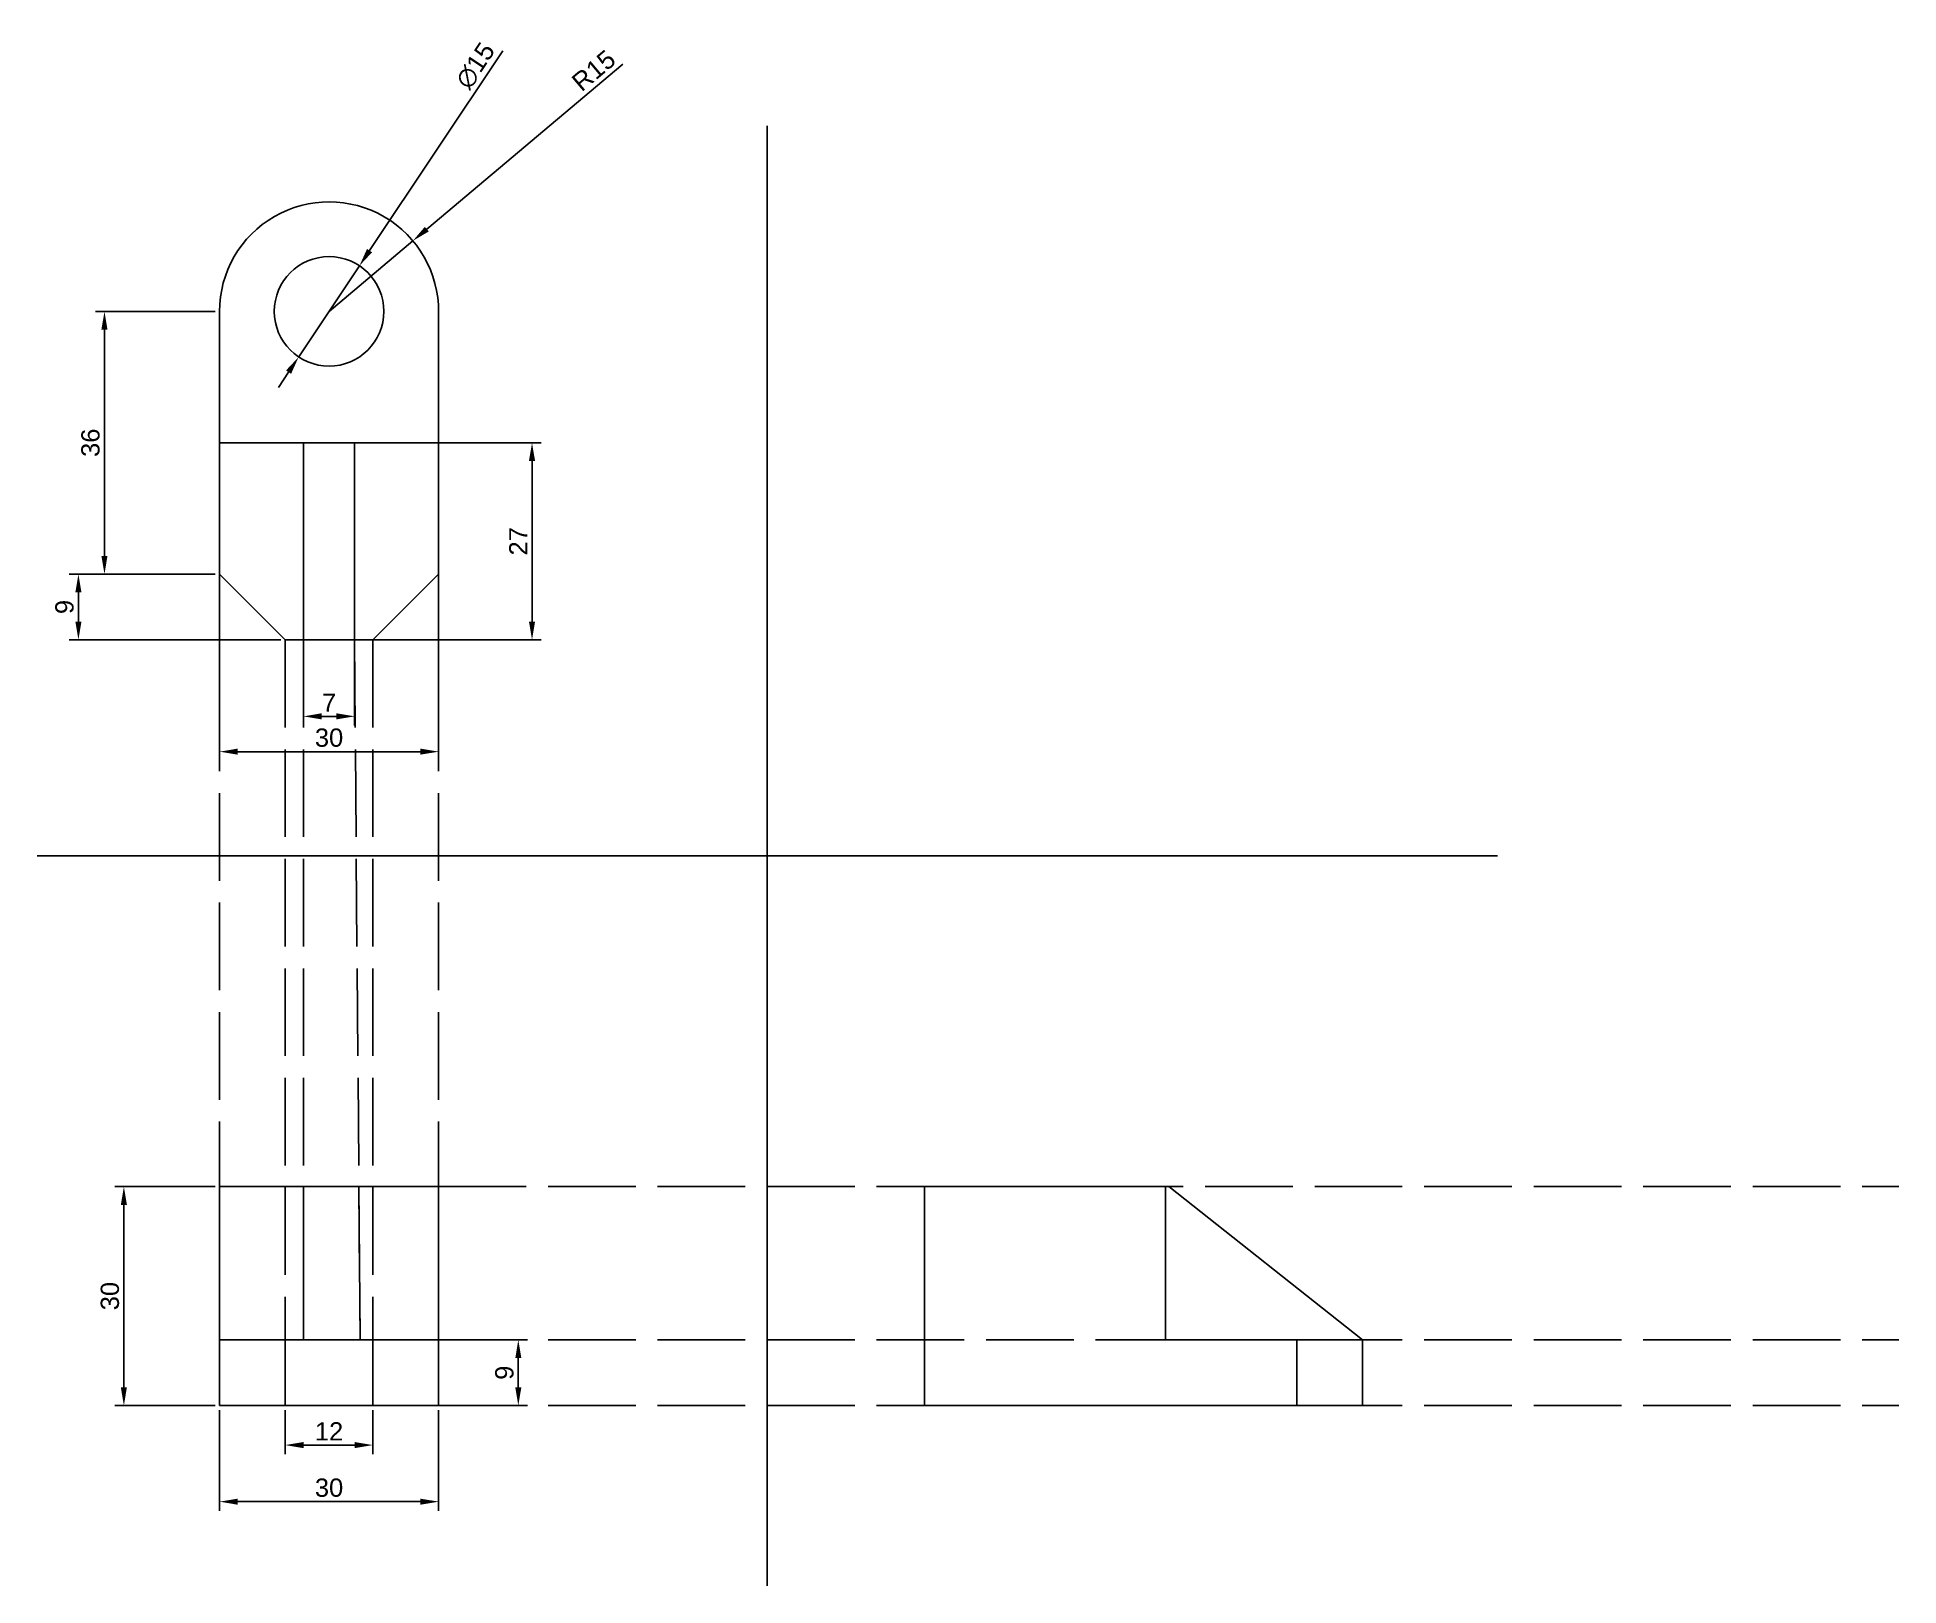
# Model space of a CAD drawing. Header units: millimetres. Extents: x 1037 to 1292, y 1645 to 1857.
import ezdxf

# ---------------------------------------------------------------- set-up
doc = ezdxf.new("R2010")
doc.units = ezdxf.units.MM
doc.linetypes.add('ACAD_ISO02W100', pattern=[15, 12, -3])
doc.styles.get("Standard").update_dxf_attribs({"font": 'arial.ttf'})
doc.dimstyles.new('ISO-25', dxfattribs={"dimtxt": 2.5, "dimasz": 2.5, "dimexe": 1.25, "dimexo": 0.625, "dimtad": 1, "dimtxsty": 'Standard', "dimcen": 2.5, "dimadec": 0, "dimazin": 0, "dimtfac": 1, "dimtmove": 0, "dimatfit": 3, "dimfxl": 1, "dimarcsym": 0})

# ---------------------------------------------------------------- blocks, each defined once
blk = doc.blocks.new('*D2')
at = {"color": 0, "lineweight": -2, "transparency": 16777216}
for p, q in [((1116.78, 1853.3), (1089.92, 1830.7)), ((1076.53, 1819.43), (1088.01, 1829.09))]:
    blk.add_line(p, q, dxfattribs=at)
at = {"color": 0, "transparency": 16777216}
blk.add_solid([(1089.65, 1831.01), (1090.19, 1830.38), (1088.01, 1829.09)], dxfattribs=at)
at = {"layer": 'Defpoints', "color": 0, "transparency": 16777216}
for p in [(1088.01, 1829.09), (1076.53, 1819.43)]:
    blk.add_point(p, dxfattribs=at)
at = {"color": 0, "transparency": 16777216, "insert": (1112.78, 1852.42), "char_height": 2.5, "attachment_point": 5, "rotation": 40.0871}
blk.add_mtext('R15', dxfattribs=at)
blk = doc.blocks.new('*D3')
at = {"color": 0, "lineweight": -2, "transparency": 16777216}
for p, q in [((1100.32, 1855.14), (1082.07, 1827.75)), ((1072.37, 1813.18), (1080.69, 1825.67)), ((1070.99, 1811.1), (1069.6, 1809.02))]:
    blk.add_line(p, q, dxfattribs=at)
at = {"color": 0, "transparency": 16777216}
for points in [[(1081.73, 1827.98), (1082.42, 1827.52), (1080.69, 1825.67)], [(1070.64, 1811.34), (1071.33, 1810.87), (1072.37, 1813.18)]]:
    blk.add_solid(points, dxfattribs=at)
at = {"layer": 'Defpoints', "color": 0, "transparency": 16777216}
for p in [(1080.69, 1825.67), (1072.37, 1813.18)]:
    blk.add_point(p, dxfattribs=at)
at = {"color": 0, "transparency": 16777216, "insert": (1096.58, 1853.08), "char_height": 2.5, "attachment_point": 5, "rotation": 56.3328}
blk.add_mtext('∅15', dxfattribs=at)
blk = doc.blocks.new('*D4')
at = {"color": 0, "lineweight": -2, "transparency": 16777216}
for p, q in [((1060.91, 1819.43), (1044.52, 1819.43)), ((1045.77, 1816.93), (1045.77, 1785.93)), ((1060.91, 1783.43), (1044.52, 1783.43))]:
    blk.add_line(p, q, dxfattribs=at)
at = {"color": 0, "transparency": 16777216}
for points in [[(1045.35, 1816.93), (1046.18, 1816.93), (1045.77, 1819.43)], [(1045.35, 1785.93), (1046.18, 1785.93), (1045.77, 1783.43)]]:
    blk.add_solid(points, dxfattribs=at)
at = {"layer": 'Defpoints', "color": 0, "transparency": 16777216}
for p in [(1061.53, 1819.43), (1045.77, 1783.43), (1061.53, 1783.43)]:
    blk.add_point(p, dxfattribs=at)
at = {"color": 0, "transparency": 16777216, "insert": (1043.86, 1801.43), "char_height": 2.5, "attachment_point": 5, "rotation": 90}
blk.add_mtext('36', dxfattribs=at)
blk = doc.blocks.new('*D5')
at = {"color": 0, "lineweight": -2, "transparency": 16777216}
for p, q in [((1060.91, 1783.43), (1040.95, 1783.43)), ((1042.2, 1780.93), (1042.2, 1776.93)), ((1069.91, 1774.43), (1040.95, 1774.43))]:
    blk.add_line(p, q, dxfattribs=at)
at = {"color": 0, "transparency": 16777216}
for points in [[(1041.78, 1780.93), (1042.62, 1780.93), (1042.2, 1783.43)], [(1041.78, 1776.93), (1042.62, 1776.93), (1042.2, 1774.43)]]:
    blk.add_solid(points, dxfattribs=at)
at = {"layer": 'Defpoints', "color": 0, "transparency": 16777216}
for p in [(1061.53, 1783.43), (1042.2, 1774.43), (1070.53, 1774.43)]:
    blk.add_point(p, dxfattribs=at)
at = {"color": 0, "transparency": 16777216, "insert": (1040.3, 1778.93), "char_height": 2.5, "attachment_point": 5, "rotation": 90}
blk.add_mtext('9', dxfattribs=at)
blk = doc.blocks.new('*D6')
at = {"color": 0, "lineweight": -2, "transparency": 16777216}
for p, q in [((1073.03, 1773.8), (1073.03, 1762.7)), ((1080.03, 1773.8), (1080.03, 1762.7)), ((1075.53, 1763.95), (1077.53, 1763.95))]:
    blk.add_line(p, q, dxfattribs=at)
at = {"color": 0, "transparency": 16777216}
for points in [[(1075.53, 1764.37), (1075.53, 1763.53), (1073.03, 1763.95)], [(1077.53, 1764.37), (1077.53, 1763.53), (1080.03, 1763.95)]]:
    blk.add_solid(points, dxfattribs=at)
at = {"layer": 'Defpoints', "color": 0, "transparency": 16777216}
for p in [(1073.03, 1774.43), (1080.03, 1774.43), (1080.03, 1763.95)]:
    blk.add_point(p, dxfattribs=at)
at = {"color": 0, "transparency": 16777216, "insert": (1076.53, 1765.82), "char_height": 2.5, "attachment_point": 5}
blk.add_mtext('7', dxfattribs=at)
blk = doc.blocks.new('*D7')
at = {"color": 0, "lineweight": -2, "transparency": 16777216}
for p, q in [((1080.66, 1801.43), (1105.58, 1801.43)), ((1104.33, 1798.93), (1104.33, 1776.93)), ((1080.66, 1774.43), (1105.58, 1774.43))]:
    blk.add_line(p, q, dxfattribs=at)
at = {"color": 0, "transparency": 16777216}
for points in [[(1103.91, 1798.93), (1104.75, 1798.93), (1104.33, 1801.43)], [(1103.91, 1776.93), (1104.75, 1776.93), (1104.33, 1774.43)]]:
    blk.add_solid(points, dxfattribs=at)
at = {"layer": 'Defpoints', "color": 0, "transparency": 16777216}
for p in [(1080.03, 1801.43), (1080.03, 1774.43), (1104.33, 1774.43)]:
    blk.add_point(p, dxfattribs=at)
at = {"color": 0, "transparency": 16777216, "insert": (1102.45, 1787.93), "char_height": 2.5, "attachment_point": 5, "rotation": 90}
blk.add_mtext('27', dxfattribs=at)
blk = doc.blocks.new('*D8')
at = {"color": 0, "lineweight": -2, "transparency": 16777216}
for p, q in [((1061.53, 1800.8), (1061.53, 1757.86)), ((1091.53, 1800.8), (1091.53, 1757.86)), ((1064.03, 1759.11), (1089.03, 1759.11))]:
    blk.add_line(p, q, dxfattribs=at)
at = {"color": 0, "transparency": 16777216}
for points in [[(1064.03, 1759.53), (1064.03, 1758.7), (1061.53, 1759.11)], [(1089.03, 1759.53), (1089.03, 1758.7), (1091.53, 1759.11)]]:
    blk.add_solid(points, dxfattribs=at)
at = {"layer": 'Defpoints', "color": 0, "transparency": 16777216}
for p in [(1061.53, 1801.43), (1091.53, 1801.43), (1091.53, 1759.11)]:
    blk.add_point(p, dxfattribs=at)
at = {"color": 0, "transparency": 16777216, "insert": (1076.53, 1761.02), "char_height": 2.5, "attachment_point": 5}
blk.add_mtext('30', dxfattribs=at)
blk = doc.blocks.new('*D9')
at = {"color": 0, "lineweight": -2, "transparency": 16777216}
for p, q in [((1060.91, 1699.53), (1047.18, 1699.53)), ((1048.43, 1672.03), (1048.43, 1697.03)), ((1060.91, 1669.53), (1047.18, 1669.53))]:
    blk.add_line(p, q, dxfattribs=at)
at = {"color": 0, "transparency": 16777216}
for points in [[(1048.01, 1697.03), (1048.84, 1697.03), (1048.43, 1699.53)], [(1048.01, 1672.03), (1048.84, 1672.03), (1048.43, 1669.53)]]:
    blk.add_solid(points, dxfattribs=at)
at = {"layer": 'Defpoints', "color": 0, "transparency": 16777216}
for p in [(1048.43, 1699.53), (1061.53, 1699.53), (1061.53, 1669.53)]:
    blk.add_point(p, dxfattribs=at)
at = {"color": 0, "transparency": 16777216, "insert": (1046.52, 1684.53), "char_height": 2.5, "attachment_point": 5, "rotation": 90}
blk.add_mtext('30', dxfattribs=at)
blk = doc.blocks.new('*D10')
at = {"color": 0, "lineweight": -2, "transparency": 16777216}
for p, q in [((1061.53, 1668.91), (1061.53, 1655.12)), ((1091.53, 1668.91), (1091.53, 1655.12)), ((1089.03, 1656.37), (1064.03, 1656.37))]:
    blk.add_line(p, q, dxfattribs=at)
at = {"color": 0, "transparency": 16777216}
for points in [[(1064.03, 1656.78), (1064.03, 1655.95), (1061.53, 1656.37)], [(1089.03, 1656.78), (1089.03, 1655.95), (1091.53, 1656.37)]]:
    blk.add_solid(points, dxfattribs=at)
at = {"layer": 'Defpoints', "color": 0, "transparency": 16777216}
for p in [(1061.53, 1669.53), (1091.53, 1669.53), (1061.53, 1656.37)]:
    blk.add_point(p, dxfattribs=at)
at = {"color": 0, "transparency": 16777216, "insert": (1076.53, 1658.27), "char_height": 2.5, "attachment_point": 5}
blk.add_mtext('30', dxfattribs=at)
blk = doc.blocks.new('*D11')
at = {"color": 0, "lineweight": -2, "transparency": 16777216}
for p, q in [((1070.53, 1668.91), (1070.53, 1662.87)), ((1082.53, 1668.91), (1082.53, 1662.87)), ((1073.03, 1664.12), (1080.03, 1664.12))]:
    blk.add_line(p, q, dxfattribs=at)
at = {"color": 0, "transparency": 16777216}
for points in [[(1073.03, 1664.54), (1073.03, 1663.7), (1070.53, 1664.12)], [(1080.03, 1664.54), (1080.03, 1663.7), (1082.53, 1664.12)]]:
    blk.add_solid(points, dxfattribs=at)
at = {"layer": 'Defpoints', "color": 0, "transparency": 16777216}
for p in [(1070.53, 1669.53), (1082.53, 1669.53), (1082.53, 1664.12)]:
    blk.add_point(p, dxfattribs=at)
at = {"color": 0, "transparency": 16777216, "insert": (1076.53, 1666), "char_height": 2.5, "attachment_point": 5}
blk.add_mtext('12', dxfattribs=at)
blk = doc.blocks.new('*D12')
at = {"color": 0, "lineweight": -2, "transparency": 16777216}
for p, q in [((1092.16, 1678.53), (1103.7, 1678.53)), ((1102.45, 1676.03), (1102.45, 1672.03)), ((1092.16, 1669.53), (1103.7, 1669.53))]:
    blk.add_line(p, q, dxfattribs=at)
at = {"color": 0, "transparency": 16777216}
for points in [[(1102.04, 1676.03), (1102.87, 1676.03), (1102.45, 1678.53)], [(1102.04, 1672.03), (1102.87, 1672.03), (1102.45, 1669.53)]]:
    blk.add_solid(points, dxfattribs=at)
at = {"layer": 'Defpoints', "color": 0, "transparency": 16777216}
for p in [(1091.53, 1678.53), (1091.53, 1669.53), (1102.45, 1669.53)]:
    blk.add_point(p, dxfattribs=at)
at = {"color": 0, "transparency": 16777216, "insert": (1100.55, 1674.03), "char_height": 2.5, "attachment_point": 5, "rotation": 90}
blk.add_mtext('9', dxfattribs=at)

msp = doc.modelspace()

# ---------------------------------------------------------------- linework, layer by layer
for p, q in [((1136.559, 1744.846), (1136.559, 1844.846)), ((1061.531, 1819.427), (1061.531, 1783.427)), ((1091.531, 1819.427), (1091.531, 1783.427)), ((1061.531, 1801.427), (1091.531, 1801.427)), ((1073.031, 1801.427), (1073.031, 1774.427)), ((1080.031, 1801.427), (1080.031, 1774.427)), ((1070.531, 1774.427), (1061.531, 1783.427)), ((1082.531, 1774.427), (1091.531, 1783.427)), ((1070.531, 1774.427), (1082.531, 1774.427)), ((1036.559, 1744.846), (1236.559, 1744.846)), ((1136.559, 1744.846), (1136.559, 1644.846)), ((1061.531, 1699.532), (1091.531, 1699.532)), ((1061.531, 1669.532), (1061.531, 1699.532)), ((1073.031, 1699.532), (1073.031, 1678.532)), ((1080.612, 1699.532), (1080.775, 1678.532)), ((1091.531, 1699.532), (1091.531, 1669.532)), ((1158.078, 1699.532), (1158.078, 1669.532)), ((1158.078, 1699.532), (1191.078, 1699.532)), ((1191.078, 1699.532), (1191.078, 1678.532)), ((1191.531, 1699.532), (1218.078, 1678.532)), ((1061.531, 1669.532), (1061.531, 1678.532)), ((1061.531, 1678.532), (1091.531, 1678.532)), ((1070.531, 1678.532), (1070.531, 1669.532)), ((1082.531, 1678.546), (1082.531, 1669.532)), ((1191.078, 1678.532), (1218.078, 1678.532)), ((1218.078, 1678.532), (1209.078, 1678.532)), ((1209.078, 1678.532), (1209.078, 1669.532)), ((1218.078, 1669.532), (1218.078, 1678.532)), ((1091.531, 1669.532), (1061.531, 1669.532)), ((1158.078, 1669.532), (1218.078, 1669.532))]:
    msp.add_line(p, q)
at = {"color": 30, "linetype": 'ACAD_ISO02W100', "true_color": 0xf8991e}
for p, q in [((1061.531, 1783.427), (1061.531, 1683.427)), ((1091.531, 1783.427), (1091.531, 1683.427)), ((1070.531, 1774.427), (1070.531, 1671.957)), ((1073.031, 1774.427), (1073.031, 1699.532)), ((1080.031, 1774.427), (1080.775, 1678.532)), ((1082.531, 1774.427), (1082.531, 1674.427)), ((1091.531, 1699.532), (1291.531, 1699.532)), ((1091.531, 1678.532), (1291.531, 1678.532)), ((1091.531, 1669.532), (1291.531, 1669.532))]:
    msp.add_line(p, q, dxfattribs=at)
msp.add_circle((1076.531, 1819.427), 7.5)
msp.add_arc((1076.531, 1819.427), 15, 359.63751, 180.08314)

# ---------------------------------------------------------------- dimensions: what is measured, and where the dimension line sits
dim = msp.add_diameter_dim_2p(p1=(1072.373, 1813.185), p2=(1080.689, 1825.669), dimstyle='ISO-25')
dim.commit()
dim.dimension.update_dxf_attribs({"geometry": '*D3', "text_midpoint": (1098.219, 1851.987), "dimtype": 163})
dim = msp.add_radius_dim(center=(1076.531, 1819.427), mpoint=(1088.007, 1829.086), dimstyle='ISO-25')
dim.commit()
dim.dimension.update_dxf_attribs({"geometry": '*D2', "text_midpoint": (1114.005, 1850.969), "dimtype": 164})
for base, p1, p2, picture, middle in [((1045.766, 1783.427), (1061.531, 1819.427), (1061.531, 1783.427), '*D4', (1043.864, 1801.427)), ((1104.33, 1774.427), (1080.031, 1801.427), (1080.031, 1774.427), '*D7', (1102.45, 1787.927)), ((1042.201, 1774.427), (1061.531, 1783.427), (1070.531, 1774.427), '*D5', (1040.3, 1778.927)), ((1048.427, 1699.532), (1061.531, 1669.532), (1061.531, 1699.532), '*D9', (1046.524, 1684.532)), ((1102.454, 1669.532), (1091.531, 1678.532), (1091.531, 1669.532), '*D12', (1100.553, 1674.032))]:
    dim = msp.add_linear_dim(base=base, p1=p1, p2=p2, angle=90, dimstyle='ISO-25')
    dim.commit()
    dim.dimension.update_dxf_attribs({"geometry": picture, "text_midpoint": middle})
for base, p1, p2, picture, middle in [((1091.531, 1759.114), (1061.531, 1801.427), (1091.531, 1801.427), '*D8', (1076.531, 1761.016)), ((1080.031, 1763.948), (1073.031, 1774.427), (1080.031, 1774.427), '*D6', (1076.531, 1765.823)), ((1061.531, 1656.368), (1091.531, 1669.532), (1061.531, 1669.532), '*D10', (1076.531, 1658.27)), ((1082.531, 1664.12), (1070.531, 1669.532), (1082.531, 1669.532), '*D11', (1076.531, 1666.001))]:
    dim = msp.add_linear_dim(base=base, p1=p1, p2=p2, dimstyle='ISO-25')
    dim.commit()
    dim.dimension.update_dxf_attribs({"geometry": picture, "text_midpoint": middle})

doc.saveas('drawing.dxf')
